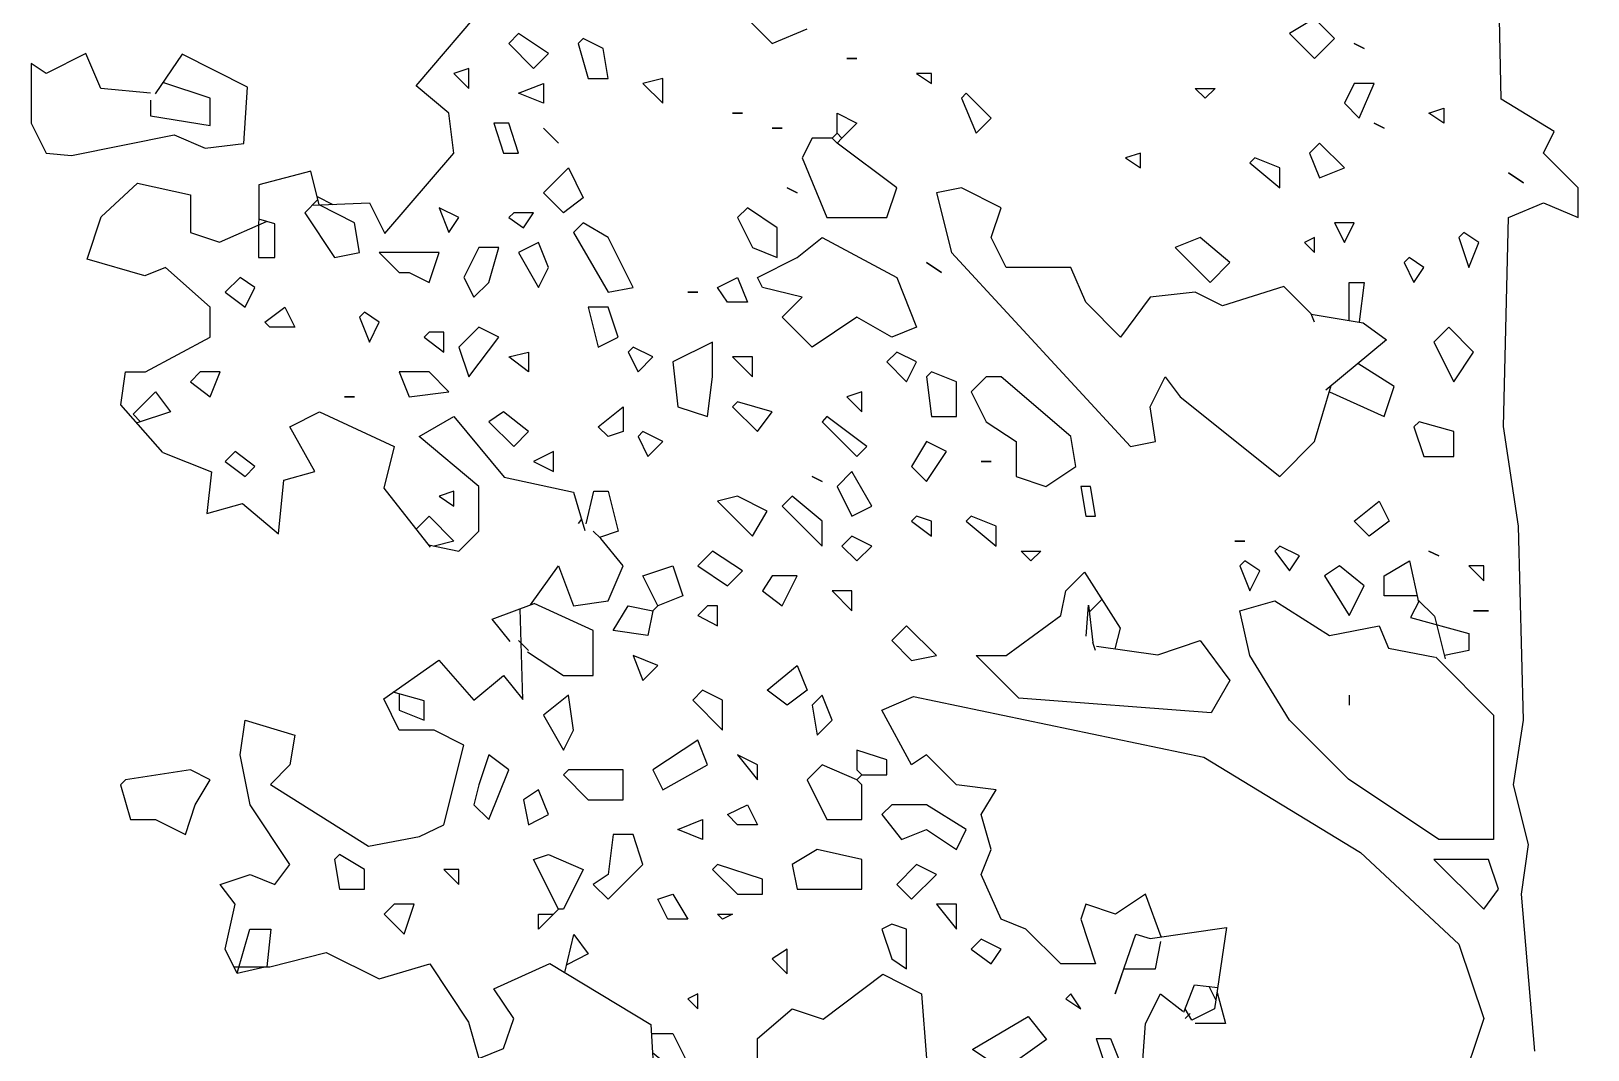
# Model space of a CAD drawing. Header units: metres. Extents: x -3.8 to 7.9, y -0.6 to 14.
# Drawn here: x -1.391 to 0.13, y 4.331 to 5.326 of the extents above; entities that cross this region are included whole.
import ezdxf

# ---------------------------------------------------------------- set-up
doc = ezdxf.new("R2010")
doc.units = ezdxf.units.M
doc.layers.add('ceco.net 88 green shadow', color=102, linetype='Continuous')
doc.layers.add('ceco.net 88 pair trees', color=7, linetype='Continuous')

msp = doc.modelspace()

# ---------------------------------------------------------------- linework, layer by layer
at = {"layer": 'ceco.net 88 green shadow', "linetype": 'Continuous'}
for p, q in [((-0.7054, 5.3529), (-0.6665, 5.3141)), ((-0.9144, 5.3238), (-0.9241, 5.3141)), ((-0.8852, 5.3043), (-0.9144, 5.3238)), ((-0.6665, 5.3141), (-0.6325, 5.3286)), ((-0.1368, 5.3384), (-0.1611, 5.3238)), ((-0.1611, 5.3238), (-0.1368, 5.2995)), ((-0.1173, 5.3189), (-0.1368, 5.3384)), ((-0.9241, 5.3141), (-0.8998, 5.2898)), ((-0.8512, 5.3189), (-0.8561, 5.3141)), ((-0.8561, 5.3141), (-0.8463, 5.28)), ((-0.8318, 5.3092), (-0.8512, 5.3189)), ((-0.8269, 5.28), (-0.8318, 5.3092)), ((-0.1368, 5.2995), (-0.1173, 5.3189)), ((-0.0979, 5.3141), (-0.0882, 5.3092)), ((-0.0882, 5.3092), (-0.0979, 5.3141)), ((-0.8998, 5.2898), (-0.8852, 5.3043)), ((-0.5936, 5.2995), (-0.5839, 5.2995)), ((-0.5839, 5.2995), (-0.5936, 5.2995)), ((-0.963, 5.2898), (-0.9776, 5.2849)), ((-0.9776, 5.2849), (-0.963, 5.2703)), ((-0.963, 5.2703), (-0.963, 5.2898)), ((-0.8463, 5.28), (-0.8269, 5.28)), ((-0.7734, 5.28), (-0.7929, 5.2752)), ((-0.7734, 5.2557), (-0.7734, 5.28)), ((-0.5256, 5.2849), (-0.511, 5.2752)), ((-0.511, 5.2849), (-0.5256, 5.2849)), ((-0.511, 5.2752), (-0.511, 5.2849)), ((-0.9144, 5.2655), (-0.8901, 5.2752)), ((-0.8901, 5.2557), (-0.9144, 5.2655)), ((-0.8901, 5.2752), (-0.8901, 5.2557)), ((-0.7929, 5.2752), (-0.7734, 5.2557)), ((-0.477, 5.2655), (-0.4818, 5.2606)), ((-0.4527, 5.2412), (-0.477, 5.2655)), ((-0.2534, 5.2703), (-0.234, 5.2703)), ((-0.2437, 5.2606), (-0.2534, 5.2703)), ((-0.234, 5.2703), (-0.2437, 5.2606)), ((-0.0979, 5.2752), (-0.1076, 5.2557)), ((-0.0785, 5.2752), (-0.0979, 5.2752)), ((-0.093, 5.2412), (-0.0785, 5.2752)), ((-0.4818, 5.2606), (-0.4673, 5.2266)), ((-0.1076, 5.2557), (-0.093, 5.2412)), ((-0.025, 5.246), (-0.0104, 5.2509)), ((-0.0104, 5.2509), (-0.0104, 5.2363)), ((-0.9387, 5.2363), (-0.929, 5.2071)), ((-0.9241, 5.2363), (-0.9387, 5.2363)), ((-0.9144, 5.2071), (-0.9241, 5.2363)), ((-0.7054, 5.246), (-0.6957, 5.246)), ((-0.6957, 5.246), (-0.7054, 5.246)), ((-0.6033, 5.2266), (-0.6033, 5.246)), ((-0.6033, 5.246), (-0.5839, 5.2363)), ((-0.5839, 5.2363), (-0.5985, 5.2217)), ((-0.4673, 5.2266), (-0.4527, 5.2412)), ((-0.0785, 5.2363), (-0.0687, 5.2314)), ((-0.0687, 5.2314), (-0.0785, 5.2363)), ((-0.0104, 5.2363), (-0.025, 5.246)), ((-0.8901, 5.2314), (-0.8755, 5.2169)), ((-0.8755, 5.2169), (-0.8901, 5.2314)), ((-0.6665, 5.2314), (-0.6568, 5.2314)), ((-0.6568, 5.2314), (-0.6665, 5.2314)), ((-0.6276, 5.2217), (-0.6374, 5.2023)), ((-0.6082, 5.2217), (-0.6276, 5.2217)), ((-0.6082, 5.2217), (-0.6033, 5.2266)), ((-0.6082, 5.2217), (-0.6033, 5.2169)), ((-0.6033, 5.2266), (-0.5985, 5.2217)), ((-0.6033, 5.2169), (-0.5985, 5.2217)), ((-0.545, 5.1731), (-0.6033, 5.2169)), ((-0.1319, 5.2169), (-0.1416, 5.2071)), ((-0.1076, 5.1926), (-0.1319, 5.2169)), ((-0.929, 5.2071), (-0.9144, 5.2071)), ((-0.6374, 5.2023), (-0.6131, 5.144)), ((-0.3069, 5.2071), (-0.3215, 5.2023)), ((-0.3215, 5.2023), (-0.3069, 5.1926)), ((-0.3069, 5.1926), (-0.3069, 5.2071)), ((-0.1951, 5.2023), (-0.2, 5.1974)), ((-0.1708, 5.1926), (-0.1951, 5.2023)), ((-0.1416, 5.2071), (-0.1319, 5.1828)), ((-0.8901, 5.1683), (-0.8658, 5.1926)), ((-0.8658, 5.1926), (-0.8512, 5.1634)), ((-0.2, 5.1974), (-0.1708, 5.1731)), ((-0.1708, 5.1731), (-0.1708, 5.1926)), ((-0.1319, 5.1828), (-0.1076, 5.1926)), ((0.0528, 5.1877), (0.0673, 5.178)), ((0.0673, 5.178), (0.0528, 5.1877)), ((-0.6519, 5.1731), (-0.6422, 5.1683)), ((-0.6422, 5.1683), (-0.6519, 5.1731)), ((-0.5547, 5.144), (-0.545, 5.1731)), ((-0.8706, 5.1488), (-0.8901, 5.1683)), ((-0.8512, 5.1634), (-0.8706, 5.1488)), ((-0.9921, 5.1537), (-0.9824, 5.1294)), ((-0.9727, 5.144), (-0.9921, 5.1537)), ((-0.9824, 5.1294), (-0.9727, 5.144)), ((-0.9192, 5.1488), (-0.9241, 5.144)), ((-0.9241, 5.144), (-0.9095, 5.1342)), ((-0.8998, 5.1488), (-0.9192, 5.1488)), ((-0.9095, 5.1342), (-0.8998, 5.1488)), ((-0.6908, 5.1537), (-0.7005, 5.144)), ((-0.7005, 5.144), (-0.686, 5.1148)), ((-0.6617, 5.1342), (-0.6908, 5.1537)), ((-0.6131, 5.144), (-0.5547, 5.144)), ((-0.8512, 5.1391), (-0.8609, 5.1294)), ((-0.8609, 5.1294), (-0.8269, 5.0711)), ((-0.8269, 5.1245), (-0.8512, 5.1391)), ((-0.6617, 5.1051), (-0.6617, 5.1342)), ((-0.1173, 5.1391), (-0.1076, 5.1197)), ((-0.0979, 5.1391), (-0.1173, 5.1391)), ((-0.1076, 5.1197), (-0.0979, 5.1391)), ((0.009, 5.1294), (0.0042, 5.1245)), ((0.0236, 5.1197), (0.009, 5.1294)), ((-0.9533, 5.1148), (-0.9678, 5.0856)), ((-0.9338, 5.1148), (-0.9533, 5.1148)), ((-0.9435, 5.0808), (-0.9338, 5.1148)), ((-0.8949, 5.1197), (-0.9144, 5.1099)), ((-0.8852, 5.0954), (-0.8949, 5.1197)), ((-0.8026, 5.0759), (-0.8269, 5.1245)), ((-0.686, 5.1148), (-0.6617, 5.1051)), ((-0.6422, 5.1051), (-0.6179, 5.1245)), ((-0.6179, 5.1245), (-0.545, 5.0856)), ((-0.2486, 5.1245), (-0.2729, 5.1148)), ((-0.2729, 5.1148), (-0.2388, 5.0808)), ((-0.2194, 5.1002), (-0.2486, 5.1245)), ((-0.1368, 5.1245), (-0.1465, 5.1197)), ((-0.1465, 5.1197), (-0.1368, 5.1099)), ((-0.1368, 5.1099), (-0.1368, 5.1245)), ((0.0042, 5.1245), (0.0139, 5.0954)), ((0.0139, 5.0954), (0.0236, 5.1197)), ((-1.0505, 5.1099), (-1.031, 5.0905)), ((-0.9921, 5.1099), (-1.0505, 5.1099)), ((-1.0019, 5.0808), (-0.9921, 5.1099)), ((-0.9144, 5.1099), (-0.8949, 5.0759)), ((-0.8949, 5.0759), (-0.8852, 5.0954)), ((-0.6811, 5.0856), (-0.6422, 5.1051)), ((-0.5159, 5.1002), (-0.5013, 5.0905)), ((-0.5013, 5.0905), (-0.5159, 5.1002)), ((-0.2388, 5.0808), (-0.2194, 5.1002)), ((-0.0444, 5.1051), (-0.0493, 5.1002)), ((-0.0493, 5.1002), (-0.0396, 5.0808)), ((-0.0299, 5.0954), (-0.0444, 5.1051)), ((-0.0396, 5.0808), (-0.0299, 5.0954)), ((-1.1865, 5.0856), (-1.2011, 5.0711)), ((-1.172, 5.0759), (-1.1865, 5.0856)), ((-1.031, 5.0905), (-1.0213, 5.0905)), ((-1.0213, 5.0905), (-1.0019, 5.0808)), ((-0.9678, 5.0856), (-0.9581, 5.0662)), ((-0.9581, 5.0662), (-0.9435, 5.0808)), ((-0.72, 5.0759), (-0.7005, 5.0856)), ((-0.7005, 5.0856), (-0.6908, 5.0613)), ((-0.6762, 5.0759), (-0.6811, 5.0856)), ((-0.545, 5.0856), (-0.5256, 5.037)), ((-1.2011, 5.0711), (-1.1817, 5.0565)), ((-1.1817, 5.0565), (-1.172, 5.0759)), ((-0.8269, 5.0711), (-0.8026, 5.0759)), ((-0.7491, 5.0711), (-0.7394, 5.0711)), ((-0.7394, 5.0711), (-0.7491, 5.0711)), ((-0.7103, 5.0613), (-0.72, 5.0759)), ((-0.6374, 5.0662), (-0.6762, 5.0759)), ((-0.6568, 5.0468), (-0.6374, 5.0662)), ((-1.1622, 5.0419), (-1.1428, 5.0565)), ((-1.1428, 5.0565), (-1.1331, 5.037)), ((-1.065, 5.0516), (-1.0699, 5.0468)), ((-1.0505, 5.0419), (-1.065, 5.0516)), ((-0.8463, 5.0565), (-0.8366, 5.0176)), ((-0.8269, 5.0565), (-0.8463, 5.0565)), ((-0.8172, 5.0273), (-0.8269, 5.0565)), ((-0.6908, 5.0613), (-0.7103, 5.0613)), ((-1.1574, 5.037), (-1.1622, 5.0419)), ((-1.1331, 5.037), (-1.1574, 5.037)), ((-1.0699, 5.0468), (-1.0602, 5.0225)), ((-1.0602, 5.0225), (-1.0505, 5.0419)), ((-0.9533, 5.037), (-0.9727, 5.0176)), ((-0.9338, 5.0273), (-0.9533, 5.037)), ((-0.6276, 5.0176), (-0.6568, 5.0468)), ((-0.5839, 5.0468), (-0.6276, 5.0176)), ((-0.5499, 5.0273), (-0.5839, 5.0468)), ((-0.5256, 5.037), (-0.5499, 5.0273)), ((-0.0056, 5.037), (-0.0201, 5.0225)), ((0.0187, 5.0127), (-0.0056, 5.037)), ((-1.0019, 5.0322), (-1.0067, 5.0273)), ((-1.0067, 5.0273), (-0.9873, 5.0127)), ((-0.9873, 5.0322), (-1.0019, 5.0322)), ((-0.9873, 5.0127), (-0.9873, 5.0322)), ((-0.963, 4.9884), (-0.9338, 5.0273)), ((-0.8366, 5.0176), (-0.8172, 5.0273)), ((-0.7248, 5.0225), (-0.7637, 5.003)), ((-0.7248, 4.9884), (-0.7248, 5.0225)), ((-0.0201, 5.0225), (-0.0007, 4.9836)), ((-0.9727, 5.0176), (-0.963, 4.9884)), ((-0.9241, 5.0079), (-0.9047, 5.0127)), ((-0.9047, 4.9933), (-0.9241, 5.0079)), ((-0.9047, 5.0127), (-0.9047, 4.9933)), ((-0.8026, 5.0176), (-0.8075, 5.0127)), ((-0.8075, 5.0127), (-0.7977, 4.9933)), ((-0.7832, 5.0079), (-0.8026, 5.0176)), ((-0.7977, 4.9933), (-0.7832, 5.0079)), ((-0.7054, 5.0079), (-0.686, 4.9884)), ((-0.686, 5.0079), (-0.7054, 5.0079)), ((-0.686, 4.9884), (-0.686, 5.0079)), ((-0.545, 5.0127), (-0.5547, 5.003)), ((-0.5256, 5.003), (-0.545, 5.0127)), ((-0.0007, 4.9836), (0.0187, 5.0127)), ((-1.2254, 4.9933), (-1.2351, 4.9836)), ((-1.206, 4.9933), (-1.2254, 4.9933)), ((-1.2157, 4.969), (-1.206, 4.9933)), ((-1.031, 4.9933), (-1.0213, 4.969)), ((-1.0019, 4.9933), (-1.031, 4.9933)), ((-0.9824, 4.9739), (-1.0019, 4.9933)), ((-0.7637, 5.003), (-0.7589, 4.9593)), ((-0.5547, 5.003), (-0.5353, 4.9836)), ((-0.5353, 4.9836), (-0.5256, 5.003)), ((-0.511, 4.9933), (-0.5159, 4.9884)), ((-0.4867, 4.9836), (-0.511, 4.9933)), ((-1.2351, 4.9836), (-1.2157, 4.969)), ((-1.0213, 4.969), (-0.9824, 4.9739)), ((-0.7297, 4.9496), (-0.7248, 4.9884)), ((-0.579, 4.9739), (-0.5936, 4.969)), ((-0.579, 4.9544), (-0.579, 4.9739)), ((-0.5159, 4.9884), (-0.511, 4.9496)), ((-0.4867, 4.9496), (-0.4867, 4.9836)), ((-0.4575, 4.9884), (-0.4721, 4.9739)), ((-0.4721, 4.9739), (-0.4575, 4.9447)), ((-0.443, 4.9884), (-0.4575, 4.9884)), ((-0.3749, 4.9301), (-0.443, 4.9884)), ((-1.0845, 4.969), (-1.0748, 4.969)), ((-1.0748, 4.969), (-1.0845, 4.969)), ((-0.8366, 4.9398), (-0.8123, 4.9593)), ((-0.8123, 4.9593), (-0.8123, 4.935)), ((-0.7589, 4.9593), (-0.7297, 4.9496)), ((-0.7005, 4.9641), (-0.7054, 4.9593)), ((-0.7054, 4.9593), (-0.6811, 4.935)), ((-0.6665, 4.9544), (-0.7005, 4.9641)), ((-0.5936, 4.969), (-0.579, 4.9544)), ((-0.929, 4.9544), (-0.9435, 4.9447)), ((-0.9435, 4.9447), (-0.9192, 4.9204)), ((-0.9047, 4.935), (-0.929, 4.9544)), ((-0.6811, 4.935), (-0.6665, 4.9544)), ((-0.6131, 4.9496), (-0.6179, 4.9447)), ((-0.6179, 4.9447), (-0.5839, 4.9107)), ((-0.5742, 4.9204), (-0.6131, 4.9496)), ((-0.511, 4.9496), (-0.4867, 4.9496)), ((-0.4575, 4.9447), (-0.4284, 4.9253)), ((-0.0347, 4.9447), (-0.0396, 4.9398)), ((-0.0007, 4.935), (-0.0347, 4.9447)), ((-0.9192, 4.9204), (-0.9047, 4.935)), ((-0.8269, 4.9301), (-0.8366, 4.9398)), ((-0.8123, 4.935), (-0.8269, 4.9301)), ((-0.7929, 4.935), (-0.7977, 4.9301)), ((-0.7977, 4.9301), (-0.788, 4.9107)), ((-0.7734, 4.9253), (-0.7929, 4.935)), ((-0.3701, 4.901), (-0.3749, 4.9301)), ((-0.0396, 4.9398), (-0.0299, 4.9107)), ((-0.0007, 4.9107), (-0.0007, 4.935)), ((-1.1914, 4.9155), (-1.2011, 4.9058)), ((-1.172, 4.901), (-1.1914, 4.9155)), ((-0.8804, 4.9155), (-0.8998, 4.9058)), ((-0.8804, 4.8961), (-0.8804, 4.9155)), ((-0.788, 4.9107), (-0.7734, 4.9253)), ((-0.5839, 4.9107), (-0.5742, 4.9204)), ((-0.5159, 4.9253), (-0.5304, 4.901)), ((-0.4964, 4.9155), (-0.5159, 4.9253)), ((-0.5159, 4.8864), (-0.4964, 4.9155)), ((-0.4284, 4.9253), (-0.4284, 4.8912)), ((-1.2011, 4.9058), (-1.1817, 4.8912)), ((-1.1817, 4.8912), (-1.172, 4.901)), ((-0.8998, 4.9058), (-0.8804, 4.8961)), ((-0.5304, 4.901), (-0.5159, 4.8864)), ((-0.4624, 4.9058), (-0.4527, 4.9058)), ((-0.4527, 4.9058), (-0.4624, 4.9058)), ((-0.3992, 4.8815), (-0.3701, 4.901)), ((-0.0299, 4.9107), (-0.0007, 4.9107)), ((-0.6276, 4.8912), (-0.6179, 4.8864)), ((-0.6179, 4.8864), (-0.6276, 4.8912)), ((-0.5888, 4.8961), (-0.6033, 4.8815)), ((-0.5693, 4.8621), (-0.5888, 4.8961)), ((-0.4284, 4.8912), (-0.3992, 4.8815)), ((-0.9776, 4.8767), (-0.9921, 4.8718)), ((-0.9921, 4.8718), (-0.9776, 4.8621)), ((-0.9776, 4.8621), (-0.9776, 4.8767)), ((-0.7005, 4.8718), (-0.72, 4.8669)), ((-0.6714, 4.8572), (-0.7005, 4.8718)), ((-0.6471, 4.8718), (-0.6568, 4.8621)), ((-0.6179, 4.8475), (-0.6471, 4.8718)), ((-0.6033, 4.8815), (-0.5888, 4.8524)), ((-0.3652, 4.8815), (-0.3603, 4.8524)), ((-0.3555, 4.8815), (-0.3652, 4.8815)), ((-0.3506, 4.8524), (-0.3555, 4.8815)), ((-0.72, 4.8669), (-0.686, 4.8329)), ((-0.686, 4.8329), (-0.6714, 4.8572)), ((-0.6568, 4.8621), (-0.6179, 4.8232)), ((-0.5888, 4.8524), (-0.5693, 4.8621)), ((-0.5256, 4.8524), (-0.5304, 4.8475)), ((-0.511, 4.8475), (-0.5256, 4.8524)), ((-0.4721, 4.8524), (-0.477, 4.8475)), ((-0.4478, 4.8426), (-0.4721, 4.8524)), ((-0.3603, 4.8524), (-0.3506, 4.8524)), ((-0.0979, 4.8475), (-0.0736, 4.8669)), ((-0.0736, 4.8669), (-0.0639, 4.8475)), ((-0.6179, 4.8232), (-0.6179, 4.8475)), ((-0.5304, 4.8475), (-0.511, 4.8329)), ((-0.511, 4.8329), (-0.511, 4.8475)), ((-0.477, 4.8475), (-0.4478, 4.8232)), ((-0.4478, 4.8232), (-0.4478, 4.8426)), ((-0.0833, 4.8329), (-0.0979, 4.8475)), ((-0.0639, 4.8475), (-0.0833, 4.8329)), ((-0.5888, 4.8329), (-0.5985, 4.8232)), ((-0.5985, 4.8232), (-0.5839, 4.8086)), ((-0.5693, 4.8232), (-0.5888, 4.8329)), ((-0.5839, 4.8086), (-0.5693, 4.8232)), ((-0.2145, 4.8281), (-0.2048, 4.8281)), ((-0.2048, 4.8281), (-0.2145, 4.8281)), ((-0.1708, 4.8232), (-0.1757, 4.8183)), ((-0.1514, 4.8135), (-0.1708, 4.8232)), ((-0.7248, 4.8183), (-0.7394, 4.8038)), ((-0.6957, 4.7989), (-0.7248, 4.8183)), ((-0.4235, 4.8183), (-0.4041, 4.8183)), ((-0.4138, 4.8086), (-0.4235, 4.8183)), ((-0.4041, 4.8183), (-0.4138, 4.8086)), ((-0.2048, 4.8086), (-0.2097, 4.8038)), ((-0.1902, 4.7989), (-0.2048, 4.8086)), ((-0.1757, 4.8183), (-0.1611, 4.7989)), ((-0.1611, 4.7989), (-0.1514, 4.8135)), ((-0.025, 4.8183), (-0.0153, 4.8135)), ((-0.0153, 4.8135), (-0.025, 4.8183)), ((-0.7929, 4.794), (-0.7637, 4.8038)), ((-0.7783, 4.7649), (-0.7929, 4.794)), ((-0.7637, 4.8038), (-0.754, 4.7746)), ((-0.7394, 4.8038), (-0.7103, 4.7843)), ((-0.7103, 4.7843), (-0.6957, 4.7989)), ((-0.6665, 4.794), (-0.6762, 4.7795)), ((-0.6422, 4.794), (-0.6665, 4.794)), ((-0.6568, 4.7649), (-0.6422, 4.794)), ((-0.2097, 4.8038), (-0.2, 4.7795)), ((-0.2, 4.7795), (-0.1902, 4.7989)), ((-0.1125, 4.8038), (-0.1271, 4.794)), ((-0.1271, 4.794), (-0.1028, 4.7552)), ((-0.0882, 4.7843), (-0.1125, 4.8038)), ((0.0139, 4.8038), (0.0285, 4.7892)), ((0.0285, 4.8038), (0.0139, 4.8038)), ((0.0285, 4.7892), (0.0285, 4.8038)), ((-0.6762, 4.7795), (-0.6568, 4.7649)), ((-0.6082, 4.7795), (-0.5888, 4.76)), ((-0.5888, 4.7795), (-0.6082, 4.7795)), ((-0.5888, 4.76), (-0.5888, 4.7795)), ((-0.1028, 4.7552), (-0.0882, 4.7843)), ((-0.822, 4.7406), (-0.8075, 4.7649)), ((-0.8075, 4.7649), (-0.7832, 4.76)), ((-0.7832, 4.76), (-0.7783, 4.7649)), ((-0.754, 4.7746), (-0.7783, 4.7649)), ((-0.7297, 4.7649), (-0.7394, 4.7552)), ((-0.72, 4.7649), (-0.7297, 4.7649)), ((-0.72, 4.7454), (-0.72, 4.7649)), ((-0.7832, 4.76), (-0.788, 4.7357)), ((-0.7394, 4.7552), (-0.72, 4.7454)), ((-0.5353, 4.7454), (-0.5499, 4.7309)), ((-0.5061, 4.7163), (-0.5353, 4.7454)), ((0.0187, 4.76), (0.0333, 4.76)), ((0.0333, 4.76), (0.0187, 4.76)), ((-0.788, 4.7357), (-0.822, 4.7406)), ((-0.5499, 4.7309), (-0.5304, 4.7114)), ((-0.8026, 4.7163), (-0.7929, 4.692)), ((-0.7783, 4.7066), (-0.8026, 4.7163)), ((-0.5304, 4.7114), (-0.5061, 4.7163)), ((-0.7929, 4.692), (-0.7783, 4.7066)), ((-0.6714, 4.6823), (-0.6422, 4.7066)), ((-0.6422, 4.7066), (-0.6325, 4.6823)), ((-0.8658, 4.6774), (-0.8901, 4.658)), ((-0.8609, 4.6434), (-0.8658, 4.6774)), ((-0.7346, 4.6823), (-0.7443, 4.6725)), ((-0.7443, 4.6725), (-0.7151, 4.6434)), ((-0.7151, 4.6725), (-0.7346, 4.6823)), ((-0.7151, 4.6434), (-0.7151, 4.6725)), ((-0.6519, 4.6677), (-0.6714, 4.6823)), ((-0.6325, 4.6823), (-0.6519, 4.6677)), ((-0.6179, 4.6774), (-0.6276, 4.6677)), ((-0.6082, 4.6531), (-0.6179, 4.6774)), ((-0.1028, 4.6774), (-0.1028, 4.6677)), ((-0.8901, 4.658), (-0.8706, 4.6239)), ((-0.6276, 4.6677), (-0.6228, 4.6385)), ((-0.8706, 4.6239), (-0.8609, 4.6434)), ((-0.6228, 4.6385), (-0.6082, 4.6531)), ((-0.7394, 4.6337), (-0.7832, 4.6045)), ((-0.7297, 4.6094), (-0.7394, 4.6337)), ((-0.5547, 4.6142), (-0.5839, 4.6239)), ((-0.5839, 4.6239), (-0.5839, 4.6045)), ((-0.9435, 4.6191), (-0.9533, 4.5899)), ((-0.9241, 4.6045), (-0.9435, 4.6191)), ((-0.7734, 4.5851), (-0.7297, 4.6094)), ((-0.7005, 4.6191), (-0.6811, 4.5948)), ((-0.6811, 4.6094), (-0.7005, 4.6191)), ((-0.6811, 4.5948), (-0.6811, 4.6094)), ((-0.6179, 4.6094), (-0.6325, 4.5948)), ((-0.5839, 4.5948), (-0.6179, 4.6094)), ((-0.5547, 4.5996), (-0.5547, 4.6142)), ((-1.2983, 4.5948), (-1.3032, 4.5899)), ((-1.2351, 4.6045), (-1.2983, 4.5948)), ((-1.2157, 4.5948), (-1.2351, 4.6045)), ((-1.2303, 4.5705), (-1.2157, 4.5948)), ((-0.9435, 4.5559), (-0.9241, 4.6045)), ((-0.8658, 4.6045), (-0.8706, 4.5996)), ((-0.8706, 4.5996), (-0.8463, 4.5753)), ((-0.8123, 4.6045), (-0.8658, 4.6045)), ((-0.8123, 4.5753), (-0.8123, 4.6045)), ((-0.7832, 4.6045), (-0.7734, 4.5851)), ((-0.6325, 4.5948), (-0.6131, 4.5559)), ((-0.5839, 4.6045), (-0.579, 4.5996)), ((-0.5839, 4.5948), (-0.579, 4.5996)), ((-0.579, 4.5899), (-0.5839, 4.5948)), ((-0.579, 4.5996), (-0.5547, 4.5996)), ((-1.3032, 4.5899), (-1.2935, 4.5559)), ((-0.9533, 4.5899), (-0.9581, 4.5705)), ((-0.8949, 4.5851), (-0.9095, 4.5753)), ((-0.8852, 4.5608), (-0.8949, 4.5851)), ((-0.579, 4.5559), (-0.579, 4.5899)), ((-1.24, 4.5413), (-1.2303, 4.5705)), ((-0.9581, 4.5705), (-0.9435, 4.5559)), ((-0.9095, 4.5753), (-0.9047, 4.551)), ((-0.8463, 4.5753), (-0.8123, 4.5753)), ((-0.7103, 4.5608), (-0.6908, 4.5705)), ((-0.6908, 4.5705), (-0.6811, 4.551)), ((-0.5499, 4.5705), (-0.5596, 4.5608)), ((-0.5159, 4.5705), (-0.5499, 4.5705)), ((-0.477, 4.5462), (-0.5159, 4.5705)), ((-1.2935, 4.5559), (-1.2692, 4.5559)), ((-1.2692, 4.5559), (-1.24, 4.5413)), ((-0.9047, 4.551), (-0.8852, 4.5608)), ((-0.7589, 4.5462), (-0.7346, 4.5559)), ((-0.7346, 4.5559), (-0.7346, 4.5365)), ((-0.7005, 4.551), (-0.7103, 4.5608)), ((-0.6811, 4.551), (-0.7005, 4.551)), ((-0.6131, 4.5559), (-0.579, 4.5559)), ((-0.5596, 4.5608), (-0.5402, 4.5365)), ((-0.822, 4.5413), (-0.8269, 4.5024)), ((-0.8026, 4.5413), (-0.822, 4.5413)), ((-0.7929, 4.5122), (-0.8026, 4.5413)), ((-0.7346, 4.5365), (-0.7589, 4.5462)), ((-0.5402, 4.5365), (-0.5159, 4.5462)), ((-0.5159, 4.5462), (-0.4867, 4.5267)), ((-0.4867, 4.5267), (-0.477, 4.5462)), ((-1.0893, 4.5219), (-1.0942, 4.517)), ((-1.065, 4.5073), (-1.0893, 4.5219)), ((-0.8998, 4.517), (-0.8852, 4.5219)), ((-0.8852, 4.5219), (-0.8512, 4.5073)), ((-0.6228, 4.5267), (-0.6471, 4.5122)), ((-0.579, 4.517), (-0.6228, 4.5267)), ((-1.0942, 4.517), (-1.0893, 4.4879)), ((-1.065, 4.4879), (-1.065, 4.5073)), ((-0.9873, 4.5073), (-0.9727, 4.4927)), ((-0.9727, 4.5073), (-0.9873, 4.5073)), ((-0.9727, 4.4927), (-0.9727, 4.5073)), ((-0.8755, 4.4684), (-0.8998, 4.517)), ((-0.8512, 4.5073), (-0.8706, 4.4684)), ((-0.8269, 4.5024), (-0.8415, 4.4927)), ((-0.8269, 4.4781), (-0.7929, 4.5122)), ((-0.72, 4.5122), (-0.7248, 4.5073)), ((-0.7248, 4.5073), (-0.7005, 4.483)), ((-0.6762, 4.4976), (-0.72, 4.5122)), ((-0.6471, 4.5122), (-0.6422, 4.4879)), ((-0.579, 4.4879), (-0.579, 4.517)), ((-0.5256, 4.5122), (-0.545, 4.4927)), ((-0.5304, 4.4781), (-0.5061, 4.5024)), ((-0.5061, 4.5024), (-0.5256, 4.5122)), ((-0.0201, 4.517), (0.0285, 4.4684)), ((0.0333, 4.517), (-0.0201, 4.517)), ((0.043, 4.4879), (0.0333, 4.517)), ((-1.0893, 4.4879), (-1.065, 4.4879)), ((-0.8415, 4.4927), (-0.8269, 4.4781)), ((-0.6762, 4.483), (-0.6762, 4.4976)), ((-0.6422, 4.4879), (-0.579, 4.4879)), ((-0.545, 4.4927), (-0.5304, 4.4781)), ((0.0285, 4.4684), (0.043, 4.4879)), ((-1.0359, 4.4733), (-1.0456, 4.4636)), ((-1.0164, 4.4733), (-1.0359, 4.4733)), ((-1.0262, 4.4441), (-1.0164, 4.4733)), ((-0.7783, 4.4781), (-0.7637, 4.483)), ((-0.7686, 4.4587), (-0.7783, 4.4781)), ((-0.7637, 4.483), (-0.7491, 4.4587)), ((-0.7005, 4.483), (-0.6762, 4.483)), ((-0.5061, 4.4733), (-0.4867, 4.449)), ((-0.4867, 4.4733), (-0.5061, 4.4733)), ((-0.4867, 4.449), (-0.4867, 4.4733)), ((-1.0456, 4.4636), (-1.0262, 4.4441)), ((-0.8804, 4.4636), (-0.8949, 4.449)), ((-0.8949, 4.449), (-0.8949, 4.4636)), ((-0.8949, 4.4636), (-0.8804, 4.4636)), ((-0.8804, 4.4636), (-0.8755, 4.4684)), ((-0.8706, 4.4684), (-0.8755, 4.4684)), ((-0.7491, 4.4587), (-0.7686, 4.4587)), ((-0.72, 4.4636), (-0.7054, 4.4636)), ((-0.7151, 4.4587), (-0.72, 4.4636)), ((-0.7054, 4.4636), (-0.7151, 4.4587)), ((-0.5499, 4.4538), (-0.5596, 4.449)), ((-0.5596, 4.449), (-0.5499, 4.4198)), ((-0.5353, 4.449), (-0.5499, 4.4538)), ((-0.5353, 4.4101), (-0.5353, 4.449)), ((-0.6519, 4.4295), (-0.6665, 4.4198)), ((-0.6519, 4.4052), (-0.6519, 4.4295)), ((-0.4624, 4.4393), (-0.4721, 4.4295)), ((-0.4721, 4.4295), (-0.4527, 4.415)), ((-0.443, 4.4295), (-0.4624, 4.4393)), ((-0.4527, 4.415), (-0.443, 4.4295)), ((-0.6665, 4.4198), (-0.6519, 4.4052)), ((-0.5499, 4.4198), (-0.5353, 4.4101)), ((-0.7394, 4.3858), (-0.7491, 4.3809)), ((-0.7491, 4.3809), (-0.7394, 4.3712)), ((-0.7394, 4.3712), (-0.7394, 4.3858)), ((-0.3749, 4.3858), (-0.3798, 4.3809)), ((-0.3798, 4.3809), (-0.3652, 4.3712)), ((-0.3652, 4.3712), (-0.3749, 4.3858))]:
    msp.add_line(p, q, dxfattribs=at)
at = {"layer": 'ceco.net 88 pair trees', "linetype": 'Continuous'}
for p, q in [((-1.1112, 5.1646), (-1.0959, 5.1568)), ((-0.1368, 5.0419), (-0.1402, 5.0499)), ((-1.2619, 4.9146), (-1.3029, 4.9612)), ((-1.291, 4.952), (-1.2837, 4.9447)), ((-0.8531, 4.8494), (-0.8563, 4.8451)), ((-0.8342, 4.8305), (-0.8415, 4.8378)), ((-0.3569, 4.7586), (-0.3445, 4.771)), ((-0.9047, 4.7211), (-0.9144, 4.7309)), ((-0.3506, 4.7211), (-0.3535, 4.7289)), ((-1.1892, 4.406), (-1.1771, 4.449)), ((-1.1924, 4.412), (-1.1576, 4.412)), ((-1.1892, 4.406), (-1.1622, 4.412)), ((-1.1671, 4.412), (-1.1574, 4.412)), ((-0.2401, 4.3931), (-0.2332, 4.3795)), ((-0.2568, 4.36), (-0.2631, 4.3712)), ((-0.2631, 4.3615), (-0.2583, 4.3664)), ((-0.3501, 4.3421), (-0.3317, 4.2862))]:
    msp.add_line(p, q, dxfattribs=at)
for points in [[(0.0785, 4.3297), (0.0656, 4.4832), (0.0722, 4.5316), (0.0576, 4.5899), (0.0673, 4.6531), (0.0625, 4.8426), (0.0479, 4.9401), (0.0528, 5.144), (0.0868, 5.1585), (0.1208, 5.144), (0.1208, 5.1731), (0.0868, 5.2071), (0.0972, 5.2283), (0.0455, 5.2599), (0.0416, 5.4484), (0.0285, 5.4793), (0.0464, 5.4883), (0.1062, 5.4635), (0.1062, 5.4501), (0.0819, 5.4161), (0.1305, 5.3481), (0.1743, 5.3918)], [(-1.1161, 5.1561), (-1.0602, 5.1585), (-1.0451, 5.1284), (-0.9776, 5.2069), (-0.9824, 5.246), (-1.0145, 5.2728), (-0.9438, 5.3556), (-0.8553, 5.3393), (-0.8607, 5.3666), (-0.9222, 5.395)], [(-1.274, 5.2655), (-1.3226, 5.2703), (-1.3372, 5.3043), (-1.3761, 5.2849), (-1.3907, 5.2946), (-1.3907, 5.2363), (-1.3761, 5.2071), (-1.3513, 5.2047), (-1.2509, 5.2249), (-1.2206, 5.212), (-1.1829, 5.2166), (-1.1792, 5.2715), (-1.2432, 5.3036), (-1.2696, 5.265)], [(-1.274, 5.2589), (-1.274, 5.2436), (-1.2157, 5.2339), (-1.2157, 5.2606), (-1.2621, 5.2762)], [(-1.1093, 5.1564), (-1.1173, 5.1894), (-1.1683, 5.176), (-1.1686, 5.1051), (-1.1525, 5.1051), (-1.1525, 5.1379), (-1.1683, 5.1425)], [(-1.3029, 4.9612), (-1.2983, 4.9933), (-1.2789, 4.9933), (-1.2157, 5.0273), (-1.2157, 5.0565), (-1.2594, 5.0954), (-1.2796, 5.0873), (-1.336, 5.1036), (-1.3221, 5.1449), (-1.2867, 5.1777), (-1.2351, 5.1663), (-1.2351, 5.1294), (-1.2065, 5.1199), (-1.1608, 5.1403)], [(-0.1402, 5.0499), (-0.1667, 5.0767), (-0.2267, 5.0577), (-0.2534, 5.0711), (-0.2972, 5.0662), (-0.3263, 5.0273), (-0.3603, 5.0613), (-0.3749, 5.0954), (-0.4381, 5.0954), (-0.4527, 5.1245), (-0.443, 5.1537), (-0.4818, 5.1731), (-0.5061, 5.1683), (-0.4916, 5.1099), (-0.3166, 4.9204), (-0.2923, 4.9253), (-0.2972, 4.9593), (-0.2826, 4.9884), (-0.268, 4.969), (-0.1708, 4.8912), (-0.1368, 4.9253), (-0.1205, 4.9799)], [(-1.1105, 5.1617), (-1.1234, 5.1488), (-1.0942, 5.1051), (-1.0699, 5.1099), (-1.0748, 5.1391), (-1.1093, 5.1564)], [(-0.1028, 5.0436), (-0.1028, 5.0808), (-0.0882, 5.0808), (-0.093, 5.0421)], [(-0.1402, 5.0497), (-0.0894, 5.0414), (-0.0665, 5.0247), (-0.1256, 4.9756)], [(-0.1222, 4.9739), (-0.0687, 4.9496), (-0.059, 4.979), (-0.0945, 5.0016)], [(-1.291, 4.952), (-1.2692, 4.9739), (-1.2546, 4.9544), (-1.2871, 4.9435)], [(-1.2619, 4.9146), (-1.2145, 4.8956), (-1.2191, 4.855), (-1.1841, 4.8648), (-1.1491, 4.8351), (-1.1438, 4.8876), (-1.1136, 4.8961), (-1.1379, 4.9398), (-1.1088, 4.9544), (-1.0359, 4.9204), (-1.0461, 4.8796), (-1.0009, 4.8222)], [(-1.0023, 4.8244), (-0.9727, 4.8183), (-0.9533, 4.8378), (-0.9533, 4.8815), (-1.0116, 4.9301), (-0.9776, 4.9496), (-0.9285, 4.8905), (-0.8607, 4.8759), (-0.8497, 4.8383)], [(-0.8485, 4.8448), (-0.841, 4.8767), (-0.8269, 4.8767), (-0.8172, 4.8378), (-0.8354, 4.8317)], [(-1.0145, 4.8397), (-1.0019, 4.8524), (-0.9776, 4.8281), (-0.997, 4.8232)], [(-0.9027, 4.7659), (-0.8755, 4.8038), (-0.8609, 4.7649), (-0.8269, 4.7697), (-0.8123, 4.8038), (-0.8342, 4.8305)], [(-0.0364, 4.7746), (-0.0687, 4.7746), (-0.0687, 4.794), (-0.0439, 4.8089), (-0.0352, 4.7685)], [(-0.3499, 4.7253), (-0.2899, 4.717), (-0.2486, 4.7309), (-0.2194, 4.692), (-0.2376, 4.6602), (-0.4257, 4.6747), (-0.4673, 4.7163), (-0.4381, 4.7163), (-0.3846, 4.7552), (-0.3798, 4.7795), (-0.3616, 4.7977), (-0.3268, 4.743), (-0.3319, 4.7228)], [(-1.1892, 4.4057), (-1.2011, 4.4295), (-1.1914, 4.4733), (-1.206, 4.4927), (-1.1768, 4.5024), (-1.1525, 4.4927), (-1.1379, 4.5122), (-1.1768, 4.5705), (-1.1865, 4.6191), (-1.1817, 4.6531), (-1.1331, 4.6385), (-1.1379, 4.6094), (-1.1569, 4.5904), (-1.0611, 4.5299), (-1.0111, 4.5394), (-0.9873, 4.551), (-0.9678, 4.6288), (-0.997, 4.6434), (-1.031, 4.6434), (-1.0461, 4.674), (-0.9924, 4.7117), (-0.9581, 4.6725), (-0.929, 4.6968), (-0.9102, 4.6733), (-0.9129, 4.762)], [(-0.9226, 4.7301), (-0.9401, 4.7518), (-0.8993, 4.7671)], [(-0.9056, 4.7197), (-0.8706, 4.6968), (-0.8415, 4.6968), (-0.8415, 4.7406), (-0.8993, 4.7671)], [(-0.3598, 4.7352), (-0.3577, 4.7654), (-0.3535, 4.7289)], [(-0.0184, 4.7146), (0.0382, 4.658), (0.0382, 4.5365), (-0.0153, 4.5365), (-0.1035, 4.5955), (-0.1611, 4.6531), (-0.2, 4.7163), (-0.2097, 4.76), (-0.1757, 4.7697), (-0.1222, 4.7357), (-0.0736, 4.7454), (-0.0646, 4.7233), (-0.0189, 4.7146)], [(-0.0347, 4.7697), (-0.043, 4.7535), (0.0139, 4.7379), (0.0139, 4.7211), (-0.0099, 4.7163)], [(-0.0357, 4.7707), (-0.0196, 4.7547), (-0.009, 4.7129)], [(-1.031, 4.6789), (-1.031, 4.6628), (-1.0067, 4.6531), (-1.0067, 4.6721), (-1.0371, 4.6803)], [(-0.2865, 4.4415), (-0.302, 4.483), (-0.3312, 4.4636), (-0.3603, 4.4733), (-0.3652, 4.4587), (-0.3506, 4.415), (-0.3846, 4.415), (-0.4187, 4.449), (-0.443, 4.4587), (-0.4624, 4.5024), (-0.4527, 4.5267), (-0.4624, 4.5608), (-0.4478, 4.5851), (-0.4867, 4.5899), (-0.5159, 4.6191), (-0.5304, 4.6094), (-0.5596, 4.6628), (-0.5285, 4.6762), (-0.2449, 4.6169), (-0.0918, 4.5238), (0.0042, 4.4344), (0.0285, 4.3615), (0.0042, 4.2886), (-0.0114, 4.294)], [(-1.1771, 4.449), (-1.1564, 4.449), (-1.1603, 4.412)], [(-0.8692, 4.4067), (-0.8604, 4.4436), (-0.8463, 4.4247), (-0.8672, 4.4142)], [(-0.3249, 4.4048), (-0.3314, 4.3858), (-0.3112, 4.4439), (-0.2972, 4.4398)], [(-0.2972, 4.4398), (-0.2228, 4.4504), (-0.2345, 4.371), (-0.2568, 4.36)], [(-1.1576, 4.412), (-1.1025, 4.4261), (-1.0505, 4.4004), (-1.0011, 4.4152), (-0.9635, 4.3581), (-0.9533, 4.3226), (-0.929, 4.3323), (-0.9192, 4.3615), (-0.9387, 4.3907), (-0.8838, 4.4155), (-0.7851, 4.3557), (-0.7817, 4.2952), (-0.7414, 4.2395), (-0.71, 4.2497), (-0.658, 4.2371), (-0.6422, 4.2449), (-0.6374, 4.274), (-0.6714, 4.2886), (-0.7005, 4.2789), (-0.6826, 4.2432)], [(-0.3229, 4.4101), (-0.2923, 4.4101), (-0.2869, 4.4368)], [(-0.6699, 4.24), (-0.667, 4.1865), (-0.6228, 4.1963), (-0.6228, 4.2449), (-0.6031, 4.2645), (-0.6359, 4.308), (-0.6811, 4.308), (-0.6811, 4.3421), (-0.6471, 4.3712), (-0.6167, 4.361), (-0.5586, 4.4048), (-0.5207, 4.3858), (-0.5159, 4.3226), (-0.477, 4.308), (-0.4867, 4.274), (-0.4673, 4.274), (-0.443, 4.2983), (-0.4187, 4.2983), (-0.4242, 4.3153)], [(-0.3071, 4.2852), (-0.302, 4.3566), (-0.2874, 4.3858), (-0.2656, 4.3688)], [(-0.2646, 4.3678), (-0.2539, 4.3946), (-0.2313, 4.3919)], [(-0.232, 4.387), (-0.2238, 4.3566), (-0.2534, 4.3566)], [(-0.4707, 4.3311), (-0.4707, 4.3316), (-0.4165, 4.3637), (-0.3985, 4.3411), (-0.4405, 4.3112), (-0.4707, 4.3311)], [(-0.7846, 4.3469), (-0.7637, 4.3469), (-0.7443, 4.308), (-0.7589, 4.308), (-0.7836, 4.328)], [(-0.3501, 4.3421), (-0.336, 4.3421), (-0.3263, 4.3178), (-0.3375, 4.3122)]]:
    msp.add_lwpolyline(points, dxfattribs=at)

doc.saveas('drawing.dxf')
